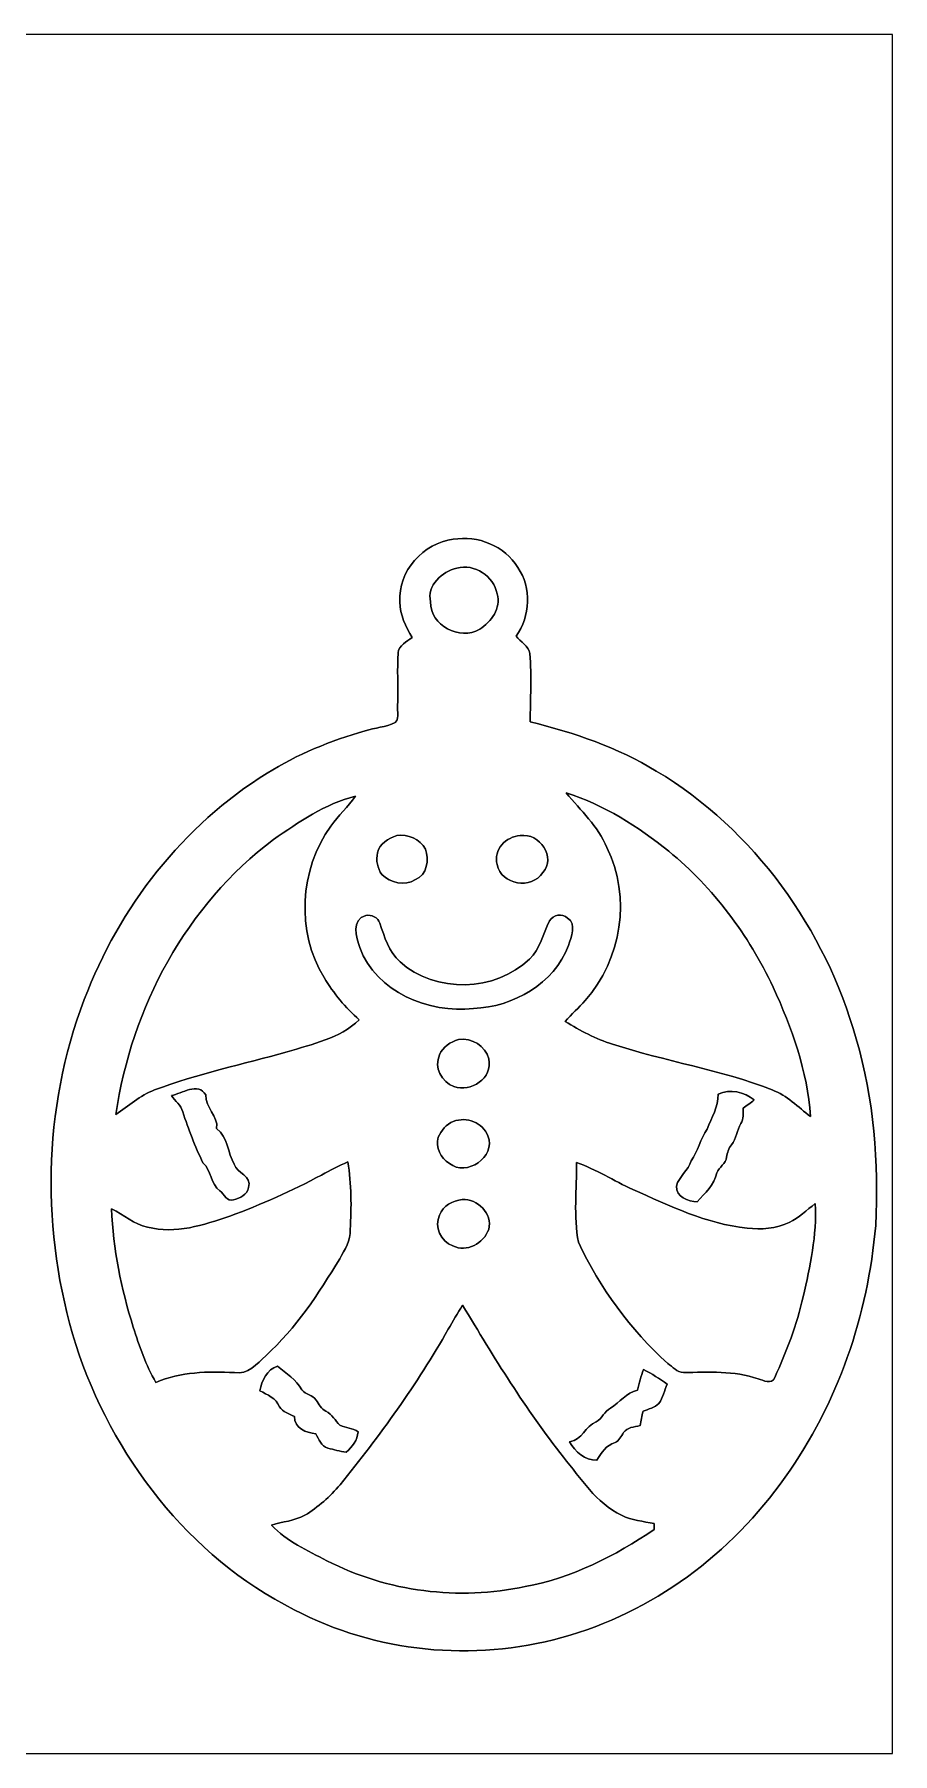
# Model space of a CAD drawing. Header units: centimetres. Extents: x -16.8 to 16.8, y -16.7 to 16.7.
# Drawn here: x 0.13 to 16.77, y -16.67 to 16.67 of the extents above; entities that cross this region are included whole.
import ezdxf

# ---------------------------------------------------------------- set-up
doc = ezdxf.new("R2010")
doc.units = ezdxf.units.CM
doc.header["$MEASUREMENT"] = 0
doc.layers.add('Layer 1', color=7, linetype='Continuous')

msp = doc.modelspace()

# ---------------------------------------------------------------- linework, layer by layer
at = {"layer": 'Layer 1', "color": 7}
for points, knots in [([(-16.77458, 16.66875), (-16.77458, 16.66875), (16.77458, 16.66875), (16.77458, 16.66875), (16.77458, 16.66875), (16.77458, 16.66875), (16.77458, -16.66875), (16.77458, -16.66875), (16.77458, -16.66875), (16.77458, -16.66875), (-16.77458, -16.66875), (-16.77458, -16.66875), (-16.77458, -16.66875), (-16.77458, -16.66875), (-16.77458, 16.66875), (-16.77458, 16.66875), (-16.77458, 16.66875), (-16.77458, 16.66875), (-16.77458, 16.66875), (-16.77458, 16.66875)], [0, 0, 0, 0, 0.16666667, 0.16666667, 0.16666667, 0.16666667, 0.33333333, 0.33333333, 0.33333333, 0.33333333, 0.5, 0.5, 0.5, 0.5, 0.66666667, 0.66666667, 0.66666667, 0.66666667, 1, 1, 1, 1]), ([(8.25324, 6.8774), (7.67362, 6.80896), (7.17691, 6.25546), (7.21854, 5.66385), (7.21854, 5.66385), (7.21148, 5.41091), (7.33919, 5.1883), (7.4549, 4.97311), (7.4549, 4.97311), (7.35083, 4.89091), (7.19772, 4.82318), (7.18256, 4.67501), (7.18256, 4.67501), (7.16386, 4.35751), (7.18573, 4.0386), (7.17938, 3.72075), (7.17938, 3.72075), (7.14093, 3.6001), (7.23053, 3.4223), (7.12505, 3.32246), (7.12505, 3.32246), (6.9409, 3.23674), (6.73453, 3.22121), (6.54156, 3.16371), (6.54156, 3.16371), (5.87692, 2.97392), (5.22887, 2.70933), (4.64291, 2.34033), (4.64291, 2.34033), (3.00884, 1.33562), (1.77412, -0.25823), (1.09784, -2.04399), (1.09784, -2.04399), (0.28469, -4.16983), (0.25576, -6.56625), (0.93098, -8.73337), (0.93098, -8.73337), (1.63371, -10.89307), (3.1182, -12.84887), (5.16961, -13.87863), (5.16961, -13.87863), (6.74829, -14.70942), (8.64023, -14.89534), (10.35685, -14.41697), (10.35685, -14.41697), (12.11227, -13.94072), (13.65426, -12.79066), (14.69108, -11.30512), (14.69108, -11.30512), (15.71449, -9.88307), (16.29586, -8.16681), (16.44579, -6.42691), (16.44579, -6.42691), (16.50965, -5.21088), (16.41334, -3.97898), (16.06867, -2.80741), (16.06867, -2.80741), (15.4686, -0.68333), (14.09629, 1.24601), (12.19059, 2.38478), (12.19059, 2.38478), (11.43776, 2.84268), (10.59709, 3.12737), (9.74584, 3.33798), (9.74584, 3.33798), (9.74549, 3.77896), (9.77865, 4.22099), (9.73596, 4.66055), (9.73596, 4.66055), (9.71621, 4.81259), (9.55887, 4.89091), (9.47173, 4.99992), (9.47173, 4.99992), (9.74619, 5.38163), (9.78535, 5.94289), (9.50383, 6.32989), (9.50383, 6.32989), (9.25618, 6.75076), (8.72666, 6.96031), (8.25324, 6.8774)], [0, 0, 0, 0, 0.04761905, 0.04761905, 0.04761905, 0.04761905, 0.0952381, 0.0952381, 0.0952381, 0.0952381, 0.14285714, 0.14285714, 0.14285714, 0.14285714, 0.19047619, 0.19047619, 0.19047619, 0.19047619, 0.23809524, 0.23809524, 0.23809524, 0.23809524, 0.28571429, 0.28571429, 0.28571429, 0.28571429, 0.33333333, 0.33333333, 0.33333333, 0.33333333, 0.38095238, 0.38095238, 0.38095238, 0.38095238, 0.42857143, 0.42857143, 0.42857143, 0.42857143, 0.47619048, 0.47619048, 0.47619048, 0.47619048, 0.52380952, 0.52380952, 0.52380952, 0.52380952, 0.57142857, 0.57142857, 0.57142857, 0.57142857, 0.61904762, 0.61904762, 0.61904762, 0.61904762, 0.66666667, 0.66666667, 0.66666667, 0.66666667, 0.71428571, 0.71428571, 0.71428571, 0.71428571, 0.76190476, 0.76190476, 0.76190476, 0.76190476, 0.80952381, 0.80952381, 0.80952381, 0.80952381, 0.85714286, 0.85714286, 0.85714286, 0.85714286, 0.9047619, 0.9047619, 0.9047619, 0.9047619, 1, 1, 1, 1]), ([(8.32273, 6.31684), (8.65858, 6.41279), (9.04452, 6.16409), (9.10167, 5.82295), (9.10167, 5.82295), (9.1888, 5.54108), (8.98913, 5.27932), (8.76617, 5.13327), (8.76617, 5.13327), (8.38129, 4.91137), (7.80203, 5.20524), (7.81262, 5.66314), (7.81262, 5.66314), (7.73959, 5.98099), (8.03628, 6.25651), (8.32273, 6.31684)], [0, 0, 0, 0, 0.2, 0.2, 0.2, 0.2, 0.4, 0.4, 0.4, 0.4, 0.6, 0.6, 0.6, 0.6, 1, 1, 1, 1]), ([(4.76638, 1.05516), (5.25745, 1.39594), (5.76792, 1.75013), (6.35564, 1.89759), (6.35564, 1.89759), (6.21453, 1.68981), (6.02051, 1.52506), (5.8801, 1.31621), (5.8801, 1.31621), (5.26838, 0.4759), (5.20347, -0.73237), (5.74851, -1.62207), (5.74851, -1.62207), (5.93196, -1.92793), (6.16268, -2.20416), (6.43043, -2.43981), (6.43043, -2.43981), (6.05261, -2.80529), (5.51639, -2.9083), (5.03202, -3.06176), (5.03202, -3.06176), (4.17124, -3.29883), (3.29424, -3.48615), (2.45674, -3.80012), (2.45674, -3.80012), (2.17629, -3.90419), (1.95792, -4.11515), (1.71062, -4.27531), (1.71062, -4.27531), (2.01013, -2.20098), (3.07481, -0.21026), (4.76638, 1.05516)], [0, 0, 0, 0, 0.11111111, 0.11111111, 0.11111111, 0.11111111, 0.22222222, 0.22222222, 0.22222222, 0.22222222, 0.33333333, 0.33333333, 0.33333333, 0.33333333, 0.44444444, 0.44444444, 0.44444444, 0.44444444, 0.55555556, 0.55555556, 0.55555556, 0.55555556, 0.66666667, 0.66666667, 0.66666667, 0.66666667, 0.77777778, 0.77777778, 0.77777778, 0.77777778, 1, 1, 1, 1]), ([(10.44328, 1.9618), (11.17565, 1.72685), (11.84169, 1.31163), (12.43436, 0.82762), (12.43436, 0.82762), (13.30007, 0.121), (13.98023, -0.79834), (14.45754, -1.80622), (14.45754, -1.80622), (14.82302, -2.59786), (15.11864, -3.43747), (15.18461, -4.31271), (15.18461, -4.31271), (14.93873, -4.13667), (14.72847, -3.90313), (14.43672, -3.80012), (14.43672, -3.80012), (13.4366, -3.40254), (12.36169, -3.24838), (11.34251, -2.91006), (11.34251, -2.91006), (11.01654, -2.8134), (10.71668, -2.64795), (10.42635, -2.47474), (10.42635, -2.47474), (10.54347, -2.32692), (10.69093, -2.20733), (10.81087, -2.06234), (10.81087, -2.06234), (11.52102, -1.27564), (11.70622, -0.05468), (11.23491, 0.89888), (11.23491, 0.89888), (11.06099, 1.3141), (10.72374, 1.62066), (10.44328, 1.9618)], [0, 0, 0, 0, 0.1, 0.1, 0.1, 0.1, 0.2, 0.2, 0.2, 0.2, 0.3, 0.3, 0.3, 0.3, 0.4, 0.4, 0.4, 0.4, 0.5, 0.5, 0.5, 0.5, 0.6, 0.6, 0.6, 0.6, 0.7, 0.7, 0.7, 0.7, 0.8, 0.8, 0.8, 0.8, 1, 1, 1, 1]), ([(7.15786, 1.13171), (7.3727, 1.17052), (7.61012, 1.06327), (7.71631, 0.87242), (7.71631, 0.87242), (7.78616, 0.6671), (7.74629, 0.36795), (7.5184, 0.27905), (7.5184, 0.27905), (7.30744, 0.14852), (7.03792, 0.21202), (6.87035, 0.37818), (6.87035, 0.37818), (6.77757, 0.49389), (6.75393, 0.65546), (6.78321, 0.79834), (6.78321, 0.79834), (6.82025, 0.97402), (6.99523, 1.08585), (7.15786, 1.13171)], [0, 0, 0, 0, 0.16666667, 0.16666667, 0.16666667, 0.16666667, 0.33333333, 0.33333333, 0.33333333, 0.33333333, 0.5, 0.5, 0.5, 0.5, 0.66666667, 0.66666667, 0.66666667, 0.66666667, 1, 1, 1, 1]), ([(9.55393, 1.13277), (9.92681, 1.18992), (10.25454, 0.70908), (9.99137, 0.41487), (9.99137, 0.41487), (9.77618, 0.08255), (9.18139, 0.17321), (9.10555, 0.56974), (9.10555, 0.56974), (9.02476, 0.85831), (9.27559, 1.11831), (9.55393, 1.13277)], [0, 0, 0, 0, 0.25, 0.25, 0.25, 0.25, 0.5, 0.5, 0.5, 0.5, 1, 1, 1, 1]), ([(6.55567, -0.41769), (6.66397, -0.39511), (6.79662, -0.45403), (6.82907, -0.56621), (6.82907, -0.56621), (6.91974, -0.83326), (7.00334, -1.12113), (7.2203, -1.31692), (7.2203, -1.31692), (7.90575, -1.92934), (9.07133, -1.89971), (9.73032, -1.2633), (9.73032, -1.2633), (9.94304, -1.06856), (9.99067, -0.76588), (10.12084, -0.52141), (10.12084, -0.52141), (10.1914, -0.40146), (10.36532, -0.36901), (10.46939, -0.46602), (10.46939, -0.46602), (10.65001, -0.58208), (10.54312, -0.84102), (10.48561, -0.99624), (10.48561, -0.99624), (10.21468, -1.75154), (9.41387, -2.18228), (8.64517, -2.2225), (8.64517, -2.2225), (7.77522, -2.31881), (6.76204, -1.90394), (6.44066, -1.04034), (6.44066, -1.04034), (6.36623, -0.83644), (6.27627, -0.49671), (6.55567, -0.41769)], [0, 0, 0, 0, 0.1, 0.1, 0.1, 0.1, 0.2, 0.2, 0.2, 0.2, 0.3, 0.3, 0.3, 0.3, 0.4, 0.4, 0.4, 0.4, 0.5, 0.5, 0.5, 0.5, 0.6, 0.6, 0.6, 0.6, 0.7, 0.7, 0.7, 0.7, 0.8, 0.8, 0.8, 0.8, 1, 1, 1, 1]), ([(8.35766, -2.82116), (8.60778, -2.788), (8.88224, -2.94393), (8.94115, -3.19899), (8.94115, -3.19899), (9.03076, -3.56482), (8.58732, -3.85974), (8.26735, -3.72992), (8.26735, -3.72992), (8.02887, -3.65125), (7.874, -3.35527), (7.9883, -3.12067), (7.9883, -3.12067), (8.04545, -2.95945), (8.20314, -2.86879), (8.35766, -2.82116)], [0, 0, 0, 0, 0.2, 0.2, 0.2, 0.2, 0.4, 0.4, 0.4, 0.4, 0.6, 0.6, 0.6, 0.6, 1, 1, 1, 1]), ([(2.78694, -3.90701), (2.98697, -3.87174), (3.30659, -3.64243), (3.45405, -3.89678), (3.45405, -3.89678), (3.4357, -4.14831), (3.70205, -4.2986), (3.6636, -4.54695), (3.6636, -4.54695), (3.88338, -4.71699), (3.87632, -5.01474), (4.00509, -5.24193), (4.00509, -5.24193), (4.05589, -5.42643), (4.35822, -5.45641), (4.28166, -5.69419), (4.28166, -5.69419), (4.25909, -5.83353), (4.11374, -5.89915), (3.99097, -5.92984), (3.99097, -5.92984), (3.86786, -5.97147), (3.80929, -5.81907), (3.72921, -5.75769), (3.72921, -5.75769), (3.54259, -5.62222), (3.56729, -5.35975), (3.39654, -5.21264), (3.39654, -5.21264), (3.24767, -4.89338), (3.11573, -4.56177), (3.00814, -4.22522), (3.00814, -4.22522), (2.97109, -4.09716), (2.86068, -4.01285), (2.78694, -3.90701)], [0, 0, 0, 0, 0.1, 0.1, 0.1, 0.1, 0.2, 0.2, 0.2, 0.2, 0.3, 0.3, 0.3, 0.3, 0.4, 0.4, 0.4, 0.4, 0.5, 0.5, 0.5, 0.5, 0.6, 0.6, 0.6, 0.6, 0.7, 0.7, 0.7, 0.7, 0.8, 0.8, 0.8, 0.8, 1, 1, 1, 1]), ([(13.39039, -3.88303), (13.61969, -3.76978), (13.89627, -3.83822), (14.08994, -3.99344), (14.08994, -3.99344), (14.01939, -4.04848), (13.94742, -4.10139), (13.8744, -4.1529), (13.8744, -4.1529), (13.87828, -4.25379), (13.88392, -4.35928), (13.82924, -4.44994), (13.82924, -4.44994), (13.75869, -4.58399), (13.74563, -4.74345), (13.64897, -4.8641), (13.64897, -4.8641), (13.59217, -4.93254), (13.56783, -5.01791), (13.55478, -5.10434), (13.55478, -5.10434), (13.53608, -5.22923), (13.41155, -5.2959), (13.36675, -5.40773), (13.36675, -5.40773), (13.31524, -5.64056), (13.13674, -5.80072), (12.98399, -5.969), (12.98399, -5.969), (12.81077, -5.96089), (12.56912, -5.87375), (12.58041, -5.66314), (12.58041, -5.66314), (12.63086, -5.47793), (12.81077, -5.35834), (12.86933, -5.17384), (12.86933, -5.17384), (12.99669, -4.98122), (13.05101, -4.75368), (13.17731, -4.56036), (13.17731, -4.56036), (13.26056, -4.33705), (13.39568, -4.12926), (13.39039, -3.88303)], [0, 0, 0, 0, 0.08333333, 0.08333333, 0.08333333, 0.08333333, 0.16666667, 0.16666667, 0.16666667, 0.16666667, 0.25, 0.25, 0.25, 0.25, 0.33333333, 0.33333333, 0.33333333, 0.33333333, 0.41666667, 0.41666667, 0.41666667, 0.41666667, 0.5, 0.5, 0.5, 0.5, 0.58333333, 0.58333333, 0.58333333, 0.58333333, 0.66666667, 0.66666667, 0.66666667, 0.66666667, 0.75, 0.75, 0.75, 0.75, 0.83333333, 0.83333333, 0.83333333, 0.83333333, 1, 1, 1, 1]), ([(8.25429, -4.41078), (8.51217, -4.31059), (8.82756, -4.43195), (8.92387, -4.69159), (8.92387, -4.69159), (9.09249, -5.10293), (8.50724, -5.48746), (8.17809, -5.22605), (8.17809, -5.22605), (8.00241, -5.12304), (7.90822, -4.91596), (7.96078, -4.71558), (7.96078, -4.71558), (8.02605, -4.5914), (8.11354, -4.45664), (8.25429, -4.41078)], [0, 0, 0, 0, 0.2, 0.2, 0.2, 0.2, 0.4, 0.4, 0.4, 0.4, 0.6, 0.6, 0.6, 0.6, 1, 1, 1, 1]), ([(5.69701, -5.44936), (5.86599, -5.35869), (6.03673, -5.27156), (6.21136, -5.19289), (6.21136, -5.19289), (6.27839, -5.62716), (6.28086, -6.07025), (6.25475, -6.5084), (6.25475, -6.5084), (6.2611, -6.7183), (6.15174, -6.90033), (6.05014, -7.07355), (6.05014, -7.07355), (5.64339, -7.74982), (5.20418, -8.42116), (4.61504, -8.95421), (4.61504, -8.95421), (4.44535, -9.11013), (4.27284, -9.32991), (4.00932, -9.28158), (4.00932, -9.28158), (3.49497, -9.25054), (2.96792, -9.26853), (2.48603, -9.47138), (2.48603, -9.47138), (2.28812, -9.138), (2.16429, -8.76688), (2.04541, -8.39999), (2.04541, -8.39999), (1.81681, -7.65492), (1.65029, -6.88411), (1.62807, -6.1027), (1.62807, -6.1027), (1.85879, -6.22335), (2.06304, -6.40644), (2.32481, -6.45795), (2.32481, -6.45795), (2.86561, -6.60188), (3.41136, -6.41809), (3.92007, -6.24734), (3.92007, -6.24734), (4.52861, -6.01945), (5.12586, -5.7591), (5.69701, -5.44936)], [0, 0, 0, 0, 0.08333333, 0.08333333, 0.08333333, 0.08333333, 0.16666667, 0.16666667, 0.16666667, 0.16666667, 0.25, 0.25, 0.25, 0.25, 0.33333333, 0.33333333, 0.33333333, 0.33333333, 0.41666667, 0.41666667, 0.41666667, 0.41666667, 0.5, 0.5, 0.5, 0.5, 0.58333333, 0.58333333, 0.58333333, 0.58333333, 0.66666667, 0.66666667, 0.66666667, 0.66666667, 0.75, 0.75, 0.75, 0.75, 0.83333333, 0.83333333, 0.83333333, 0.83333333, 1, 1, 1, 1]), ([(10.64331, -5.20947), (11.02854, -5.33329), (11.36579, -5.56754), (11.73551, -5.72876), (11.73551, -5.72876), (12.446, -6.04908), (13.16708, -6.39692), (13.95201, -6.47947), (13.95201, -6.47947), (14.22682, -6.51051), (14.51681, -6.49041), (14.77045, -6.37152), (14.77045, -6.37152), (14.95531, -6.27521), (15.10736, -6.12916), (15.27281, -6.00463), (15.27281, -6.00463), (15.30809, -6.61529), (15.17509, -7.21819), (15.04103, -7.81015), (15.04103, -7.81015), (14.91721, -8.35131), (14.71718, -8.87201), (14.48858, -9.37648), (14.48858, -9.37648), (14.42791, -9.519), (14.27162, -9.4294), (14.16614, -9.40223), (14.16614, -9.40223), (13.69836, -9.24101), (13.20094, -9.27206), (12.71552, -9.28017), (12.71552, -9.28017), (12.59276, -9.28017), (12.50915, -9.16623), (12.41496, -9.10449), (12.41496, -9.10449), (11.68471, -8.45079), (11.10262, -7.63517), (10.67929, -6.75393), (10.67929, -6.75393), (10.58369, -6.2484), (10.65001, -5.72276), (10.64331, -5.20947)], [0, 0, 0, 0, 0.08333333, 0.08333333, 0.08333333, 0.08333333, 0.16666667, 0.16666667, 0.16666667, 0.16666667, 0.25, 0.25, 0.25, 0.25, 0.33333333, 0.33333333, 0.33333333, 0.33333333, 0.41666667, 0.41666667, 0.41666667, 0.41666667, 0.5, 0.5, 0.5, 0.5, 0.58333333, 0.58333333, 0.58333333, 0.58333333, 0.66666667, 0.66666667, 0.66666667, 0.66666667, 0.75, 0.75, 0.75, 0.75, 0.83333333, 0.83333333, 0.83333333, 0.83333333, 1, 1, 1, 1]), ([(8.4261, -5.92138), (8.72314, -5.90868), (9.01947, -6.19478), (8.94045, -6.50522), (8.94045, -6.50522), (8.84626, -6.77016), (8.50724, -6.95995), (8.24336, -6.82061), (8.24336, -6.82061), (8.00417, -6.74229), (7.88106, -6.44913), (7.9883, -6.22476), (7.9883, -6.22476), (8.0518, -6.03956), (8.24759, -5.95489), (8.4261, -5.92138)], [0, 0, 0, 0, 0.2, 0.2, 0.2, 0.2, 0.4, 0.4, 0.4, 0.4, 0.6, 0.6, 0.6, 0.6, 1, 1, 1, 1]), ([(8.15657, -8.43986), (8.24724, -8.28287), (8.33579, -8.12482), (8.43421, -7.97278), (8.43421, -7.97278), (9.04275, -8.98172), (9.65447, -9.99384), (10.39036, -10.91741), (10.39036, -10.91741), (10.72374, -11.32981), (11.02501, -11.80818), (11.51784, -12.04807), (11.51784, -12.04807), (11.71399, -12.14649), (11.938, -12.16413), (12.15143, -12.20646), (12.15143, -12.20646), (12.15072, -12.24492), (12.15037, -12.28372), (12.15037, -12.32323), (12.15037, -12.32323), (11.39049, -12.833), (10.55687, -13.26374), (9.64988, -13.4306), (9.64988, -13.4306), (8.36048, -13.70118), (6.97618, -13.53502), (5.80355, -12.92825), (5.80355, -12.92825), (5.42749, -12.73069), (5.02179, -12.55254), (4.72757, -12.23716), (4.72757, -12.23716), (4.94242, -12.17401), (5.17596, -12.1539), (5.37598, -12.0463), (5.37598, -12.0463), (5.63421, -11.88932), (5.86317, -11.68612), (6.0579, -11.4554), (6.0579, -11.4554), (6.83084, -10.50431), (7.55121, -9.50701), (8.15657, -8.43986)], [0, 0, 0, 0, 0.08333333, 0.08333333, 0.08333333, 0.08333333, 0.16666667, 0.16666667, 0.16666667, 0.16666667, 0.25, 0.25, 0.25, 0.25, 0.33333333, 0.33333333, 0.33333333, 0.33333333, 0.41666667, 0.41666667, 0.41666667, 0.41666667, 0.5, 0.5, 0.5, 0.5, 0.58333333, 0.58333333, 0.58333333, 0.58333333, 0.66666667, 0.66666667, 0.66666667, 0.66666667, 0.75, 0.75, 0.75, 0.75, 0.83333333, 0.83333333, 0.83333333, 0.83333333, 1, 1, 1, 1]), ([(4.50391, -9.63119), (4.53884, -9.43681), (4.64432, -9.21844), (4.8447, -9.15388), (4.8447, -9.15388), (5.01544, -9.29252), (5.20665, -9.41846), (5.31918, -9.6139), (5.31918, -9.6139), (5.38868, -9.70739), (5.52909, -9.71197), (5.59223, -9.81251), (5.59223, -9.81251), (5.64515, -9.8933), (5.69242, -9.98467), (5.78414, -10.02912), (5.78414, -10.02912), (5.90409, -10.08839), (5.96194, -10.21397), (6.05508, -10.30252), (6.05508, -10.30252), (6.16797, -10.35262), (6.30449, -10.35156), (6.4068, -10.42917), (6.4068, -10.42917), (6.39762, -10.58721), (6.29461, -10.72444), (6.17749, -10.82322), (6.17749, -10.82322), (6.05614, -10.81017), (5.93831, -10.77383), (5.82013, -10.7442), (5.82013, -10.7442), (5.69277, -10.70822), (5.6455, -10.57204), (5.58835, -10.46797), (5.58835, -10.46797), (5.39397, -10.44504), (5.17701, -10.36532), (5.17102, -10.12896), (5.17102, -10.12896), (5.06801, -10.07604), (4.94277, -10.04852), (4.8828, -9.94198), (4.8828, -9.94198), (4.81824, -9.77336), (4.64608, -9.71338), (4.50391, -9.63119)], [0, 0, 0, 0, 0.07692308, 0.07692308, 0.07692308, 0.07692308, 0.15384615, 0.15384615, 0.15384615, 0.15384615, 0.23076923, 0.23076923, 0.23076923, 0.23076923, 0.30769231, 0.30769231, 0.30769231, 0.30769231, 0.38461538, 0.38461538, 0.38461538, 0.38461538, 0.46153846, 0.46153846, 0.46153846, 0.46153846, 0.53846154, 0.53846154, 0.53846154, 0.53846154, 0.61538462, 0.61538462, 0.61538462, 0.61538462, 0.69230769, 0.69230769, 0.69230769, 0.69230769, 0.76923077, 0.76923077, 0.76923077, 0.76923077, 0.84615385, 0.84615385, 0.84615385, 0.84615385, 1, 1, 1, 1]), ([(11.94259, -9.22232), (12.10627, -9.29852), (12.25479, -9.40223), (12.40331, -9.50489), (12.40331, -9.50489), (12.34581, -9.62836), (12.31935, -9.76701), (12.24351, -9.88095), (12.24351, -9.88095), (12.15778, -9.95998), (12.0396, -9.98749), (11.93412, -10.03053), (11.93412, -10.03053), (11.91225, -10.12014), (11.89778, -10.21609), (11.87767, -10.30746), (11.87767, -10.30746), (11.7669, -10.34415), (11.62121, -10.33251), (11.557, -10.44399), (11.557, -10.44399), (11.50726, -10.51278), (11.47269, -10.60062), (11.39049, -10.63731), (11.39049, -10.63731), (11.21833, -10.68599), (11.12873, -10.83733), (11.03983, -10.97597), (11.03983, -10.97597), (10.80206, -10.98162), (10.61791, -10.81617), (10.51066, -10.62037), (10.51066, -10.62037), (10.75866, -10.5918), (10.80911, -10.31487), (11.02748, -10.23832), (11.02748, -10.23832), (11.13437, -10.16494), (11.19011, -10.03723), (11.30194, -9.96844), (11.30194, -9.96844), (11.48221, -9.85838), (11.61168, -9.67422), (11.82405, -9.61813), (11.82405, -9.61813), (11.85933, -9.48443), (11.8932, -9.35108), (11.94259, -9.22232)], [0, 0, 0, 0, 0.07692308, 0.07692308, 0.07692308, 0.07692308, 0.15384615, 0.15384615, 0.15384615, 0.15384615, 0.23076923, 0.23076923, 0.23076923, 0.23076923, 0.30769231, 0.30769231, 0.30769231, 0.30769231, 0.38461538, 0.38461538, 0.38461538, 0.38461538, 0.46153846, 0.46153846, 0.46153846, 0.46153846, 0.53846154, 0.53846154, 0.53846154, 0.53846154, 0.61538462, 0.61538462, 0.61538462, 0.61538462, 0.69230769, 0.69230769, 0.69230769, 0.69230769, 0.76923077, 0.76923077, 0.76923077, 0.76923077, 0.84615385, 0.84615385, 0.84615385, 0.84615385, 1, 1, 1, 1])]:
    msp.add_open_spline(points, degree=3, knots=knots, dxfattribs=at)
at = {"layer": 'Layer 1', "color": 251}
for points, knots in [([(8.25324, 6.8774), (8.72666, 6.96031), (9.25618, 6.75076), (9.50383, 6.32989), (9.50383, 6.32989), (9.78535, 5.94289), (9.74619, 5.38163), (9.47173, 4.99992), (9.47173, 4.99992), (9.55887, 4.89091), (9.71621, 4.81259), (9.73596, 4.66055), (9.73596, 4.66055), (9.77865, 4.22099), (9.74549, 3.77896), (9.74584, 3.33798), (9.74584, 3.33798), (10.59709, 3.12737), (11.43776, 2.84268), (12.19059, 2.38478), (12.19059, 2.38478), (14.09629, 1.24601), (15.4686, -0.68333), (16.06867, -2.80741), (16.06867, -2.80741), (16.41334, -3.97898), (16.50965, -5.21088), (16.44579, -6.42691), (16.44579, -6.42691), (16.29586, -8.16681), (15.71449, -9.88307), (14.69108, -11.30512), (14.69108, -11.30512), (13.65426, -12.79066), (12.11227, -13.94072), (10.35685, -14.41697), (10.35685, -14.41697), (8.64023, -14.89534), (6.74829, -14.70942), (5.16961, -13.87863), (5.16961, -13.87863), (3.1182, -12.84887), (1.63371, -10.89307), (0.93098, -8.73337), (0.93098, -8.73337), (0.25576, -6.56625), (0.28469, -4.16983), (1.09784, -2.04399), (1.09784, -2.04399), (1.77412, -0.25823), (3.00884, 1.33562), (4.64291, 2.34033), (4.64291, 2.34033), (5.22887, 2.70933), (5.87692, 2.97392), (6.54156, 3.16371), (6.54156, 3.16371), (6.73453, 3.22121), (6.9409, 3.23674), (7.12505, 3.32246), (7.12505, 3.32246), (7.23053, 3.4223), (7.14093, 3.6001), (7.17938, 3.72075), (7.17938, 3.72075), (7.18573, 4.0386), (7.16386, 4.35751), (7.18256, 4.67501), (7.18256, 4.67501), (7.19772, 4.82318), (7.35083, 4.89091), (7.4549, 4.97311), (7.4549, 4.97311), (7.33919, 5.1883), (7.21148, 5.41091), (7.21854, 5.66385), (7.21854, 5.66385), (7.17691, 6.25546), (7.67362, 6.80896), (8.25324, 6.8774), (8.25324, 6.8774), (8.25324, 6.8774), (8.25324, 6.8774), (8.25324, 6.8774)], [0, 0, 0, 0, 0.04545455, 0.04545455, 0.04545455, 0.04545455, 0.09090909, 0.09090909, 0.09090909, 0.09090909, 0.13636364, 0.13636364, 0.13636364, 0.13636364, 0.18181818, 0.18181818, 0.18181818, 0.18181818, 0.22727273, 0.22727273, 0.22727273, 0.22727273, 0.27272727, 0.27272727, 0.27272727, 0.27272727, 0.31818182, 0.31818182, 0.31818182, 0.31818182, 0.36363636, 0.36363636, 0.36363636, 0.36363636, 0.40909091, 0.40909091, 0.40909091, 0.40909091, 0.45454545, 0.45454545, 0.45454545, 0.45454545, 0.5, 0.5, 0.5, 0.5, 0.54545455, 0.54545455, 0.54545455, 0.54545455, 0.59090909, 0.59090909, 0.59090909, 0.59090909, 0.63636364, 0.63636364, 0.63636364, 0.63636364, 0.68181818, 0.68181818, 0.68181818, 0.68181818, 0.72727273, 0.72727273, 0.72727273, 0.72727273, 0.77272727, 0.77272727, 0.77272727, 0.77272727, 0.81818182, 0.81818182, 0.81818182, 0.81818182, 0.86363636, 0.86363636, 0.86363636, 0.86363636, 0.90909091, 0.90909091, 0.90909091, 0.90909091, 1, 1, 1, 1]), ([(8.32273, 6.31684), (8.03628, 6.25651), (7.73959, 5.98099), (7.81262, 5.66314), (7.81262, 5.66314), (7.80203, 5.20524), (8.38129, 4.91137), (8.76617, 5.13327), (8.76617, 5.13327), (8.98913, 5.27932), (9.1888, 5.54108), (9.10167, 5.82295), (9.10167, 5.82295), (9.04452, 6.16409), (8.65858, 6.41279), (8.32273, 6.31684), (8.32273, 6.31684), (8.32273, 6.31684), (8.32273, 6.31684), (8.32273, 6.31684)], [0, 0, 0, 0, 0.16666667, 0.16666667, 0.16666667, 0.16666667, 0.33333333, 0.33333333, 0.33333333, 0.33333333, 0.5, 0.5, 0.5, 0.5, 0.66666667, 0.66666667, 0.66666667, 0.66666667, 1, 1, 1, 1]), ([(4.76638, 1.05516), (3.07481, -0.21026), (2.01013, -2.20098), (1.71062, -4.27531), (1.71062, -4.27531), (1.95792, -4.11515), (2.17629, -3.90419), (2.45674, -3.80012), (2.45674, -3.80012), (3.29424, -3.48615), (4.17124, -3.29883), (5.03202, -3.06176), (5.03202, -3.06176), (5.51639, -2.9083), (6.05261, -2.80529), (6.43043, -2.43981), (6.43043, -2.43981), (6.16268, -2.20416), (5.93196, -1.92793), (5.74851, -1.62207), (5.74851, -1.62207), (5.20347, -0.73237), (5.26838, 0.4759), (5.8801, 1.31621), (5.8801, 1.31621), (6.02051, 1.52506), (6.21453, 1.68981), (6.35564, 1.89759), (6.35564, 1.89759), (5.76792, 1.75013), (5.25745, 1.39594), (4.76638, 1.05516), (4.76638, 1.05516), (4.76638, 1.05516), (4.76638, 1.05516), (4.76638, 1.05516)], [0, 0, 0, 0, 0.1, 0.1, 0.1, 0.1, 0.2, 0.2, 0.2, 0.2, 0.3, 0.3, 0.3, 0.3, 0.4, 0.4, 0.4, 0.4, 0.5, 0.5, 0.5, 0.5, 0.6, 0.6, 0.6, 0.6, 0.7, 0.7, 0.7, 0.7, 0.8, 0.8, 0.8, 0.8, 1, 1, 1, 1]), ([(10.44328, 1.9618), (10.72374, 1.62066), (11.06099, 1.3141), (11.23491, 0.89888), (11.23491, 0.89888), (11.70622, -0.05468), (11.52102, -1.27564), (10.81087, -2.06234), (10.81087, -2.06234), (10.69093, -2.20733), (10.54347, -2.32692), (10.42635, -2.47474), (10.42635, -2.47474), (10.71668, -2.64795), (11.01654, -2.8134), (11.34251, -2.91006), (11.34251, -2.91006), (12.36169, -3.24838), (13.4366, -3.40254), (14.43672, -3.80012), (14.43672, -3.80012), (14.72847, -3.90313), (14.93873, -4.13667), (15.18461, -4.31271), (15.18461, -4.31271), (15.11864, -3.43747), (14.82302, -2.59786), (14.45754, -1.80622), (14.45754, -1.80622), (13.98023, -0.79834), (13.30007, 0.121), (12.43436, 0.82762), (12.43436, 0.82762), (11.84169, 1.31163), (11.17565, 1.72685), (10.44328, 1.9618), (10.44328, 1.9618), (10.44328, 1.9618), (10.44328, 1.9618), (10.44328, 1.9618)], [0, 0, 0, 0, 0.09090909, 0.09090909, 0.09090909, 0.09090909, 0.18181818, 0.18181818, 0.18181818, 0.18181818, 0.27272727, 0.27272727, 0.27272727, 0.27272727, 0.36363636, 0.36363636, 0.36363636, 0.36363636, 0.45454545, 0.45454545, 0.45454545, 0.45454545, 0.54545455, 0.54545455, 0.54545455, 0.54545455, 0.63636364, 0.63636364, 0.63636364, 0.63636364, 0.72727273, 0.72727273, 0.72727273, 0.72727273, 0.81818182, 0.81818182, 0.81818182, 0.81818182, 1, 1, 1, 1]), ([(7.15786, 1.13171), (6.99523, 1.08585), (6.82025, 0.97402), (6.78321, 0.79834), (6.78321, 0.79834), (6.75393, 0.65546), (6.77757, 0.49389), (6.87035, 0.37818), (6.87035, 0.37818), (7.03792, 0.21202), (7.30744, 0.14852), (7.5184, 0.27905), (7.5184, 0.27905), (7.74629, 0.36795), (7.78616, 0.6671), (7.71631, 0.87242), (7.71631, 0.87242), (7.61012, 1.06327), (7.3727, 1.17052), (7.15786, 1.13171), (7.15786, 1.13171), (7.15786, 1.13171), (7.15786, 1.13171), (7.15786, 1.13171)], [0, 0, 0, 0, 0.14285714, 0.14285714, 0.14285714, 0.14285714, 0.28571429, 0.28571429, 0.28571429, 0.28571429, 0.42857143, 0.42857143, 0.42857143, 0.42857143, 0.57142857, 0.57142857, 0.57142857, 0.57142857, 0.71428571, 0.71428571, 0.71428571, 0.71428571, 1, 1, 1, 1]), ([(9.55393, 1.13277), (9.27559, 1.11831), (9.02476, 0.85831), (9.10555, 0.56974), (9.10555, 0.56974), (9.18139, 0.17321), (9.77618, 0.08255), (9.99137, 0.41487), (9.99137, 0.41487), (10.25454, 0.70908), (9.92681, 1.18992), (9.55393, 1.13277), (9.55393, 1.13277), (9.55393, 1.13277), (9.55393, 1.13277), (9.55393, 1.13277)], [0, 0, 0, 0, 0.2, 0.2, 0.2, 0.2, 0.4, 0.4, 0.4, 0.4, 0.6, 0.6, 0.6, 0.6, 1, 1, 1, 1]), ([(6.55567, -0.41769), (6.27627, -0.49671), (6.36623, -0.83644), (6.44066, -1.04034), (6.44066, -1.04034), (6.76204, -1.90394), (7.77522, -2.31881), (8.64517, -2.2225), (8.64517, -2.2225), (9.41387, -2.18228), (10.21468, -1.75154), (10.48561, -0.99624), (10.48561, -0.99624), (10.54312, -0.84102), (10.65001, -0.58208), (10.46939, -0.46602), (10.46939, -0.46602), (10.36532, -0.36901), (10.1914, -0.40146), (10.12084, -0.52141), (10.12084, -0.52141), (9.99067, -0.76588), (9.94304, -1.06856), (9.73032, -1.2633), (9.73032, -1.2633), (9.07133, -1.89971), (7.90575, -1.92934), (7.2203, -1.31692), (7.2203, -1.31692), (7.00334, -1.12113), (6.91974, -0.83326), (6.82907, -0.56621), (6.82907, -0.56621), (6.79662, -0.45403), (6.66397, -0.39511), (6.55567, -0.41769), (6.55567, -0.41769), (6.55567, -0.41769), (6.55567, -0.41769), (6.55567, -0.41769)], [0, 0, 0, 0, 0.09090909, 0.09090909, 0.09090909, 0.09090909, 0.18181818, 0.18181818, 0.18181818, 0.18181818, 0.27272727, 0.27272727, 0.27272727, 0.27272727, 0.36363636, 0.36363636, 0.36363636, 0.36363636, 0.45454545, 0.45454545, 0.45454545, 0.45454545, 0.54545455, 0.54545455, 0.54545455, 0.54545455, 0.63636364, 0.63636364, 0.63636364, 0.63636364, 0.72727273, 0.72727273, 0.72727273, 0.72727273, 0.81818182, 0.81818182, 0.81818182, 0.81818182, 1, 1, 1, 1]), ([(8.35766, -2.82116), (8.20314, -2.86879), (8.04545, -2.95945), (7.9883, -3.12067), (7.9883, -3.12067), (7.874, -3.35527), (8.02887, -3.65125), (8.26735, -3.72992), (8.26735, -3.72992), (8.58732, -3.85974), (9.03076, -3.56482), (8.94115, -3.19899), (8.94115, -3.19899), (8.88224, -2.94393), (8.60778, -2.788), (8.35766, -2.82116), (8.35766, -2.82116), (8.35766, -2.82116), (8.35766, -2.82116), (8.35766, -2.82116)], [0, 0, 0, 0, 0.16666667, 0.16666667, 0.16666667, 0.16666667, 0.33333333, 0.33333333, 0.33333333, 0.33333333, 0.5, 0.5, 0.5, 0.5, 0.66666667, 0.66666667, 0.66666667, 0.66666667, 1, 1, 1, 1]), ([(2.78694, -3.90701), (2.86068, -4.01285), (2.97109, -4.09716), (3.00814, -4.22522), (3.00814, -4.22522), (3.11573, -4.56177), (3.24767, -4.89338), (3.39654, -5.21264), (3.39654, -5.21264), (3.56729, -5.35975), (3.54259, -5.62222), (3.72921, -5.75769), (3.72921, -5.75769), (3.80929, -5.81907), (3.86786, -5.97147), (3.99097, -5.92984), (3.99097, -5.92984), (4.11374, -5.89915), (4.25909, -5.83353), (4.28166, -5.69419), (4.28166, -5.69419), (4.35822, -5.45641), (4.05589, -5.42643), (4.00509, -5.24193), (4.00509, -5.24193), (3.87632, -5.01474), (3.88338, -4.71699), (3.6636, -4.54695), (3.6636, -4.54695), (3.70205, -4.2986), (3.4357, -4.14831), (3.45405, -3.89678), (3.45405, -3.89678), (3.30659, -3.64243), (2.98697, -3.87174), (2.78694, -3.90701), (2.78694, -3.90701), (2.78694, -3.90701), (2.78694, -3.90701), (2.78694, -3.90701)], [0, 0, 0, 0, 0.09090909, 0.09090909, 0.09090909, 0.09090909, 0.18181818, 0.18181818, 0.18181818, 0.18181818, 0.27272727, 0.27272727, 0.27272727, 0.27272727, 0.36363636, 0.36363636, 0.36363636, 0.36363636, 0.45454545, 0.45454545, 0.45454545, 0.45454545, 0.54545455, 0.54545455, 0.54545455, 0.54545455, 0.63636364, 0.63636364, 0.63636364, 0.63636364, 0.72727273, 0.72727273, 0.72727273, 0.72727273, 0.81818182, 0.81818182, 0.81818182, 0.81818182, 1, 1, 1, 1]), ([(13.39039, -3.88303), (13.39568, -4.12926), (13.26056, -4.33705), (13.17731, -4.56036), (13.17731, -4.56036), (13.05101, -4.75368), (12.99669, -4.98122), (12.86933, -5.17384), (12.86933, -5.17384), (12.81077, -5.35834), (12.63086, -5.47793), (12.58041, -5.66314), (12.58041, -5.66314), (12.56912, -5.87375), (12.81077, -5.96089), (12.98399, -5.969), (12.98399, -5.969), (13.13674, -5.80072), (13.31524, -5.64056), (13.36675, -5.40773), (13.36675, -5.40773), (13.41155, -5.2959), (13.53608, -5.22923), (13.55478, -5.10434), (13.55478, -5.10434), (13.56783, -5.01791), (13.59217, -4.93254), (13.64897, -4.8641), (13.64897, -4.8641), (13.74563, -4.74345), (13.75869, -4.58399), (13.82924, -4.44994), (13.82924, -4.44994), (13.88392, -4.35928), (13.87828, -4.25379), (13.8744, -4.1529), (13.8744, -4.1529), (13.94742, -4.10139), (14.01939, -4.04848), (14.08994, -3.99344), (14.08994, -3.99344), (13.89627, -3.83822), (13.61969, -3.76978), (13.39039, -3.88303), (13.39039, -3.88303), (13.39039, -3.88303), (13.39039, -3.88303), (13.39039, -3.88303)], [0, 0, 0, 0, 0.07692308, 0.07692308, 0.07692308, 0.07692308, 0.15384615, 0.15384615, 0.15384615, 0.15384615, 0.23076923, 0.23076923, 0.23076923, 0.23076923, 0.30769231, 0.30769231, 0.30769231, 0.30769231, 0.38461538, 0.38461538, 0.38461538, 0.38461538, 0.46153846, 0.46153846, 0.46153846, 0.46153846, 0.53846154, 0.53846154, 0.53846154, 0.53846154, 0.61538462, 0.61538462, 0.61538462, 0.61538462, 0.69230769, 0.69230769, 0.69230769, 0.69230769, 0.76923077, 0.76923077, 0.76923077, 0.76923077, 0.84615385, 0.84615385, 0.84615385, 0.84615385, 1, 1, 1, 1]), ([(8.25429, -4.41078), (8.11354, -4.45664), (8.02605, -4.5914), (7.96078, -4.71558), (7.96078, -4.71558), (7.90822, -4.91596), (8.00241, -5.12304), (8.17809, -5.22605), (8.17809, -5.22605), (8.50724, -5.48746), (9.09249, -5.10293), (8.92387, -4.69159), (8.92387, -4.69159), (8.82756, -4.43195), (8.51217, -4.31059), (8.25429, -4.41078), (8.25429, -4.41078), (8.25429, -4.41078), (8.25429, -4.41078), (8.25429, -4.41078)], [0, 0, 0, 0, 0.16666667, 0.16666667, 0.16666667, 0.16666667, 0.33333333, 0.33333333, 0.33333333, 0.33333333, 0.5, 0.5, 0.5, 0.5, 0.66666667, 0.66666667, 0.66666667, 0.66666667, 1, 1, 1, 1]), ([(5.69701, -5.44936), (5.12586, -5.7591), (4.52861, -6.01945), (3.92007, -6.24734), (3.92007, -6.24734), (3.41136, -6.41809), (2.86561, -6.60188), (2.32481, -6.45795), (2.32481, -6.45795), (2.06304, -6.40644), (1.85879, -6.22335), (1.62807, -6.1027), (1.62807, -6.1027), (1.65029, -6.88411), (1.81681, -7.65492), (2.04541, -8.39999), (2.04541, -8.39999), (2.16429, -8.76688), (2.28812, -9.138), (2.48603, -9.47138), (2.48603, -9.47138), (2.96792, -9.26853), (3.49497, -9.25054), (4.00932, -9.28158), (4.00932, -9.28158), (4.27284, -9.32991), (4.44535, -9.11013), (4.61504, -8.95421), (4.61504, -8.95421), (5.20418, -8.42116), (5.64339, -7.74982), (6.05014, -7.07355), (6.05014, -7.07355), (6.15174, -6.90033), (6.2611, -6.7183), (6.25475, -6.5084), (6.25475, -6.5084), (6.28086, -6.07025), (6.27839, -5.62716), (6.21136, -5.19289), (6.21136, -5.19289), (6.03673, -5.27156), (5.86599, -5.35869), (5.69701, -5.44936), (5.69701, -5.44936), (5.69701, -5.44936), (5.69701, -5.44936), (5.69701, -5.44936)], [0, 0, 0, 0, 0.07692308, 0.07692308, 0.07692308, 0.07692308, 0.15384615, 0.15384615, 0.15384615, 0.15384615, 0.23076923, 0.23076923, 0.23076923, 0.23076923, 0.30769231, 0.30769231, 0.30769231, 0.30769231, 0.38461538, 0.38461538, 0.38461538, 0.38461538, 0.46153846, 0.46153846, 0.46153846, 0.46153846, 0.53846154, 0.53846154, 0.53846154, 0.53846154, 0.61538462, 0.61538462, 0.61538462, 0.61538462, 0.69230769, 0.69230769, 0.69230769, 0.69230769, 0.76923077, 0.76923077, 0.76923077, 0.76923077, 0.84615385, 0.84615385, 0.84615385, 0.84615385, 1, 1, 1, 1]), ([(10.64331, -5.20947), (10.65001, -5.72276), (10.58369, -6.2484), (10.67929, -6.75393), (10.67929, -6.75393), (11.10262, -7.63517), (11.68471, -8.45079), (12.41496, -9.10449), (12.41496, -9.10449), (12.50915, -9.16623), (12.59276, -9.28017), (12.71552, -9.28017), (12.71552, -9.28017), (13.20094, -9.27206), (13.69836, -9.24101), (14.16614, -9.40223), (14.16614, -9.40223), (14.27162, -9.4294), (14.42791, -9.519), (14.48858, -9.37648), (14.48858, -9.37648), (14.71718, -8.87201), (14.91721, -8.35131), (15.04103, -7.81015), (15.04103, -7.81015), (15.17509, -7.21819), (15.30809, -6.61529), (15.27281, -6.00463), (15.27281, -6.00463), (15.10736, -6.12916), (14.95531, -6.27521), (14.77045, -6.37152), (14.77045, -6.37152), (14.51681, -6.49041), (14.22682, -6.51051), (13.95201, -6.47947), (13.95201, -6.47947), (13.16708, -6.39692), (12.446, -6.04908), (11.73551, -5.72876), (11.73551, -5.72876), (11.36579, -5.56754), (11.02854, -5.33329), (10.64331, -5.20947), (10.64331, -5.20947), (10.64331, -5.20947), (10.64331, -5.20947), (10.64331, -5.20947)], [0, 0, 0, 0, 0.07692308, 0.07692308, 0.07692308, 0.07692308, 0.15384615, 0.15384615, 0.15384615, 0.15384615, 0.23076923, 0.23076923, 0.23076923, 0.23076923, 0.30769231, 0.30769231, 0.30769231, 0.30769231, 0.38461538, 0.38461538, 0.38461538, 0.38461538, 0.46153846, 0.46153846, 0.46153846, 0.46153846, 0.53846154, 0.53846154, 0.53846154, 0.53846154, 0.61538462, 0.61538462, 0.61538462, 0.61538462, 0.69230769, 0.69230769, 0.69230769, 0.69230769, 0.76923077, 0.76923077, 0.76923077, 0.76923077, 0.84615385, 0.84615385, 0.84615385, 0.84615385, 1, 1, 1, 1]), ([(8.4261, -5.92138), (8.24759, -5.95489), (8.0518, -6.03956), (7.9883, -6.22476), (7.9883, -6.22476), (7.88106, -6.44913), (8.00417, -6.74229), (8.24336, -6.82061), (8.24336, -6.82061), (8.50724, -6.95995), (8.84626, -6.77016), (8.94045, -6.50522), (8.94045, -6.50522), (9.01947, -6.19478), (8.72314, -5.90868), (8.4261, -5.92138), (8.4261, -5.92138), (8.4261, -5.92138), (8.4261, -5.92138), (8.4261, -5.92138)], [0, 0, 0, 0, 0.16666667, 0.16666667, 0.16666667, 0.16666667, 0.33333333, 0.33333333, 0.33333333, 0.33333333, 0.5, 0.5, 0.5, 0.5, 0.66666667, 0.66666667, 0.66666667, 0.66666667, 1, 1, 1, 1]), ([(8.15657, -8.43986), (7.55121, -9.50701), (6.83084, -10.50431), (6.0579, -11.4554), (6.0579, -11.4554), (5.86317, -11.68612), (5.63421, -11.88932), (5.37598, -12.0463), (5.37598, -12.0463), (5.17596, -12.1539), (4.94242, -12.17401), (4.72757, -12.23716), (4.72757, -12.23716), (5.02179, -12.55254), (5.42749, -12.73069), (5.80355, -12.92825), (5.80355, -12.92825), (6.97618, -13.53502), (8.36048, -13.70118), (9.64988, -13.4306), (9.64988, -13.4306), (10.55687, -13.26374), (11.39049, -12.833), (12.15037, -12.32323), (12.15037, -12.32323), (12.15037, -12.28372), (12.15072, -12.24492), (12.15143, -12.20646), (12.15143, -12.20646), (11.938, -12.16413), (11.71399, -12.14649), (11.51784, -12.04807), (11.51784, -12.04807), (11.02501, -11.80818), (10.72374, -11.32981), (10.39036, -10.91741), (10.39036, -10.91741), (9.65447, -9.99384), (9.04275, -8.98172), (8.43421, -7.97278), (8.43421, -7.97278), (8.33579, -8.12482), (8.24724, -8.28287), (8.15657, -8.43986), (8.15657, -8.43986), (8.15657, -8.43986), (8.15657, -8.43986), (8.15657, -8.43986)], [0, 0, 0, 0, 0.07692308, 0.07692308, 0.07692308, 0.07692308, 0.15384615, 0.15384615, 0.15384615, 0.15384615, 0.23076923, 0.23076923, 0.23076923, 0.23076923, 0.30769231, 0.30769231, 0.30769231, 0.30769231, 0.38461538, 0.38461538, 0.38461538, 0.38461538, 0.46153846, 0.46153846, 0.46153846, 0.46153846, 0.53846154, 0.53846154, 0.53846154, 0.53846154, 0.61538462, 0.61538462, 0.61538462, 0.61538462, 0.69230769, 0.69230769, 0.69230769, 0.69230769, 0.76923077, 0.76923077, 0.76923077, 0.76923077, 0.84615385, 0.84615385, 0.84615385, 0.84615385, 1, 1, 1, 1]), ([(4.50391, -9.63119), (4.64608, -9.71338), (4.81824, -9.77336), (4.8828, -9.94198), (4.8828, -9.94198), (4.94277, -10.04852), (5.06801, -10.07604), (5.17102, -10.12896), (5.17102, -10.12896), (5.17701, -10.36532), (5.39397, -10.44504), (5.58835, -10.46797), (5.58835, -10.46797), (5.6455, -10.57204), (5.69277, -10.70822), (5.82013, -10.7442), (5.82013, -10.7442), (5.93831, -10.77383), (6.05614, -10.81017), (6.17749, -10.82322), (6.17749, -10.82322), (6.29461, -10.72444), (6.39762, -10.58721), (6.4068, -10.42917), (6.4068, -10.42917), (6.30449, -10.35156), (6.16797, -10.35262), (6.05508, -10.30252), (6.05508, -10.30252), (5.96194, -10.21397), (5.90409, -10.08839), (5.78414, -10.02912), (5.78414, -10.02912), (5.69242, -9.98467), (5.64515, -9.8933), (5.59223, -9.81251), (5.59223, -9.81251), (5.52909, -9.71197), (5.38868, -9.70739), (5.31918, -9.6139), (5.31918, -9.6139), (5.20665, -9.41846), (5.01544, -9.29252), (4.8447, -9.15388), (4.8447, -9.15388), (4.64432, -9.21844), (4.53884, -9.43681), (4.50391, -9.63119), (4.50391, -9.63119), (4.50391, -9.63119), (4.50391, -9.63119), (4.50391, -9.63119)], [0, 0, 0, 0, 0.07142857, 0.07142857, 0.07142857, 0.07142857, 0.14285714, 0.14285714, 0.14285714, 0.14285714, 0.21428571, 0.21428571, 0.21428571, 0.21428571, 0.28571429, 0.28571429, 0.28571429, 0.28571429, 0.35714286, 0.35714286, 0.35714286, 0.35714286, 0.42857143, 0.42857143, 0.42857143, 0.42857143, 0.5, 0.5, 0.5, 0.5, 0.57142857, 0.57142857, 0.57142857, 0.57142857, 0.64285714, 0.64285714, 0.64285714, 0.64285714, 0.71428571, 0.71428571, 0.71428571, 0.71428571, 0.78571429, 0.78571429, 0.78571429, 0.78571429, 0.85714286, 0.85714286, 0.85714286, 0.85714286, 1, 1, 1, 1]), ([(11.94259, -9.22232), (11.8932, -9.35108), (11.85933, -9.48443), (11.82405, -9.61813), (11.82405, -9.61813), (11.61168, -9.67422), (11.48221, -9.85838), (11.30194, -9.96844), (11.30194, -9.96844), (11.19011, -10.03723), (11.13437, -10.16494), (11.02748, -10.23832), (11.02748, -10.23832), (10.80911, -10.31487), (10.75866, -10.5918), (10.51066, -10.62037), (10.51066, -10.62037), (10.61791, -10.81617), (10.80206, -10.98162), (11.03983, -10.97597), (11.03983, -10.97597), (11.12873, -10.83733), (11.21833, -10.68599), (11.39049, -10.63731), (11.39049, -10.63731), (11.47269, -10.60062), (11.50726, -10.51278), (11.557, -10.44399), (11.557, -10.44399), (11.62121, -10.33251), (11.7669, -10.34415), (11.87767, -10.30746), (11.87767, -10.30746), (11.89778, -10.21609), (11.91225, -10.12014), (11.93412, -10.03053), (11.93412, -10.03053), (12.0396, -9.98749), (12.15778, -9.95998), (12.24351, -9.88095), (12.24351, -9.88095), (12.31935, -9.76701), (12.34581, -9.62836), (12.40331, -9.50489), (12.40331, -9.50489), (12.25479, -9.40223), (12.10627, -9.29852), (11.94259, -9.22232)], [0, 0, 0, 0, 0.07692308, 0.07692308, 0.07692308, 0.07692308, 0.15384615, 0.15384615, 0.15384615, 0.15384615, 0.23076923, 0.23076923, 0.23076923, 0.23076923, 0.30769231, 0.30769231, 0.30769231, 0.30769231, 0.38461538, 0.38461538, 0.38461538, 0.38461538, 0.46153846, 0.46153846, 0.46153846, 0.46153846, 0.53846154, 0.53846154, 0.53846154, 0.53846154, 0.61538462, 0.61538462, 0.61538462, 0.61538462, 0.69230769, 0.69230769, 0.69230769, 0.69230769, 0.76923077, 0.76923077, 0.76923077, 0.76923077, 0.84615385, 0.84615385, 0.84615385, 0.84615385, 1, 1, 1, 1])]:
    msp.add_open_spline(points, degree=3, knots=knots, dxfattribs=at)

doc.saveas('drawing.dxf')
